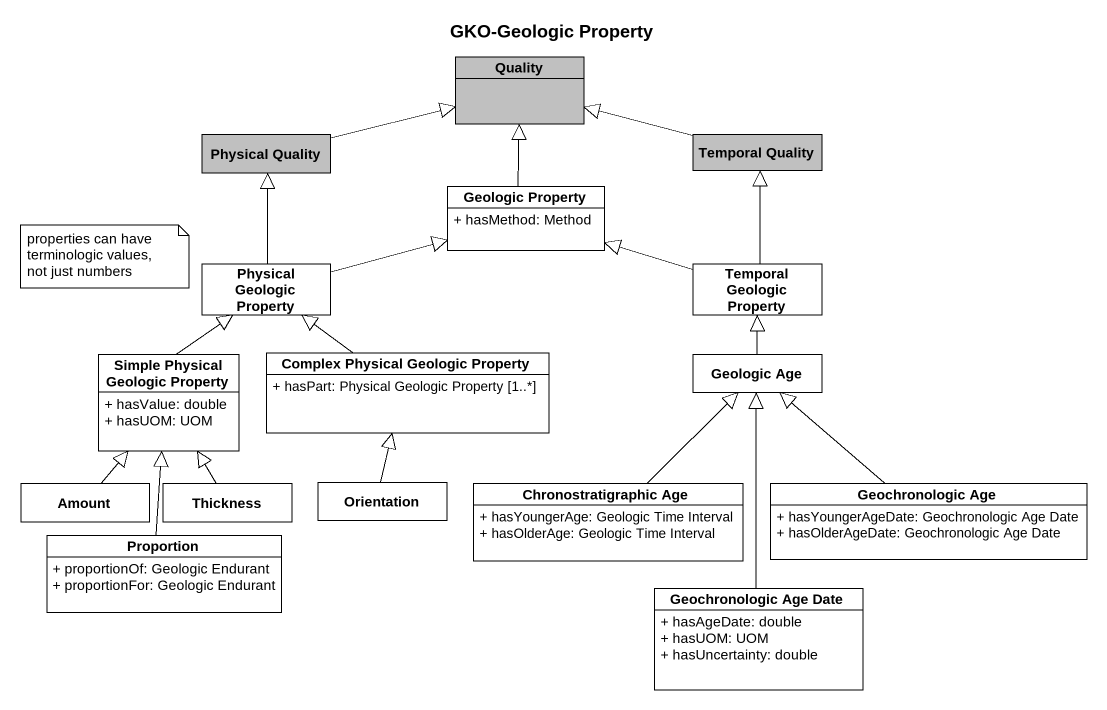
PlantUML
@startuml
title GKO-Geologic Property
hide circle
hide empty members
skinparam classAttributeIconSize 0
class Quality #C0C0C0
class "Physical Quality" as Physical_Quality #C0C0C0
class "Temporal Quality" as Temporal_Quality #C0C0C0
class "Geologic Property" as Geologic_Property {
  + hasMethod: Method
}
class "Physical Geologic Property" as Physical_Geologic_Property
class "Temporal Geologic Property" as Temporal_Geologic_Property
class "Simple Physical Geologic Property" as Simple_Physical_Geologic {
  + hasValue: double
  + hasUOM: UOM
}
class "Complex Physical Geologic Property" as Complex_Physical_Geologic {
  + hasPart: Physical Geologic Property [1..*]
}
class "Geologic Age" as Geologic_Age
class Amount
class Thickness
class Orientation
class "Chronostratigraphic Age" as Chronostratigraphic_Age {
  + hasYoungerAge: Geologic Time Interval
  + hasOlderAge: Geologic Time Interval
}
class "Geochronologic Age" as Geochronologic_Age {
  + hasYoungerAgeDate: Geochronologic Age Date
  + hasOlderAgeDate: Geochronologic Age Date
}
class Proportion {
  + proportionOf: Geologic Endurant
  + proportionFor: Geologic Endurant
}
class "Geochronologic Age Date" as Geochronologic_Age_Date {
  + hasAgeDate: double
  + hasUOM: UOM
  + hasUncertainty: double
}
Physical_Quality -right-|> Quality
Temporal_Quality -left-|> Quality
Geologic_Property -up-|> Quality
Physical_Geologic_Property -up-|> Physical_Quality
Physical_Geologic_Property -right-|> Geologic_Property
Temporal_Geologic_Property -up-|> Temporal_Quality
Temporal_Geologic_Property -left-|> Geologic_Property
Simple_Physical_Geologic -up-|> Physical_Geologic_Property
Complex_Physical_Geologic -up-|> Physical_Geologic_Property
Geologic_Age -up-|> Temporal_Geologic_Property
Amount -up-|> Simple_Physical_Geologic
Thickness -up-|> Simple_Physical_Geologic
Orientation -up-|> Complex_Physical_Geologic
Chronostratigraphic_Age -up-|> Geologic_Age
Geochronologic_Age -up-|> Geologic_Age
Proportion -up-|> Simple_Physical_Geologic
Geochronologic_Age_Date -up-|> Geologic_Age
note as N1
  properties can have terminologic values, not just numbers
end note
@enduml
